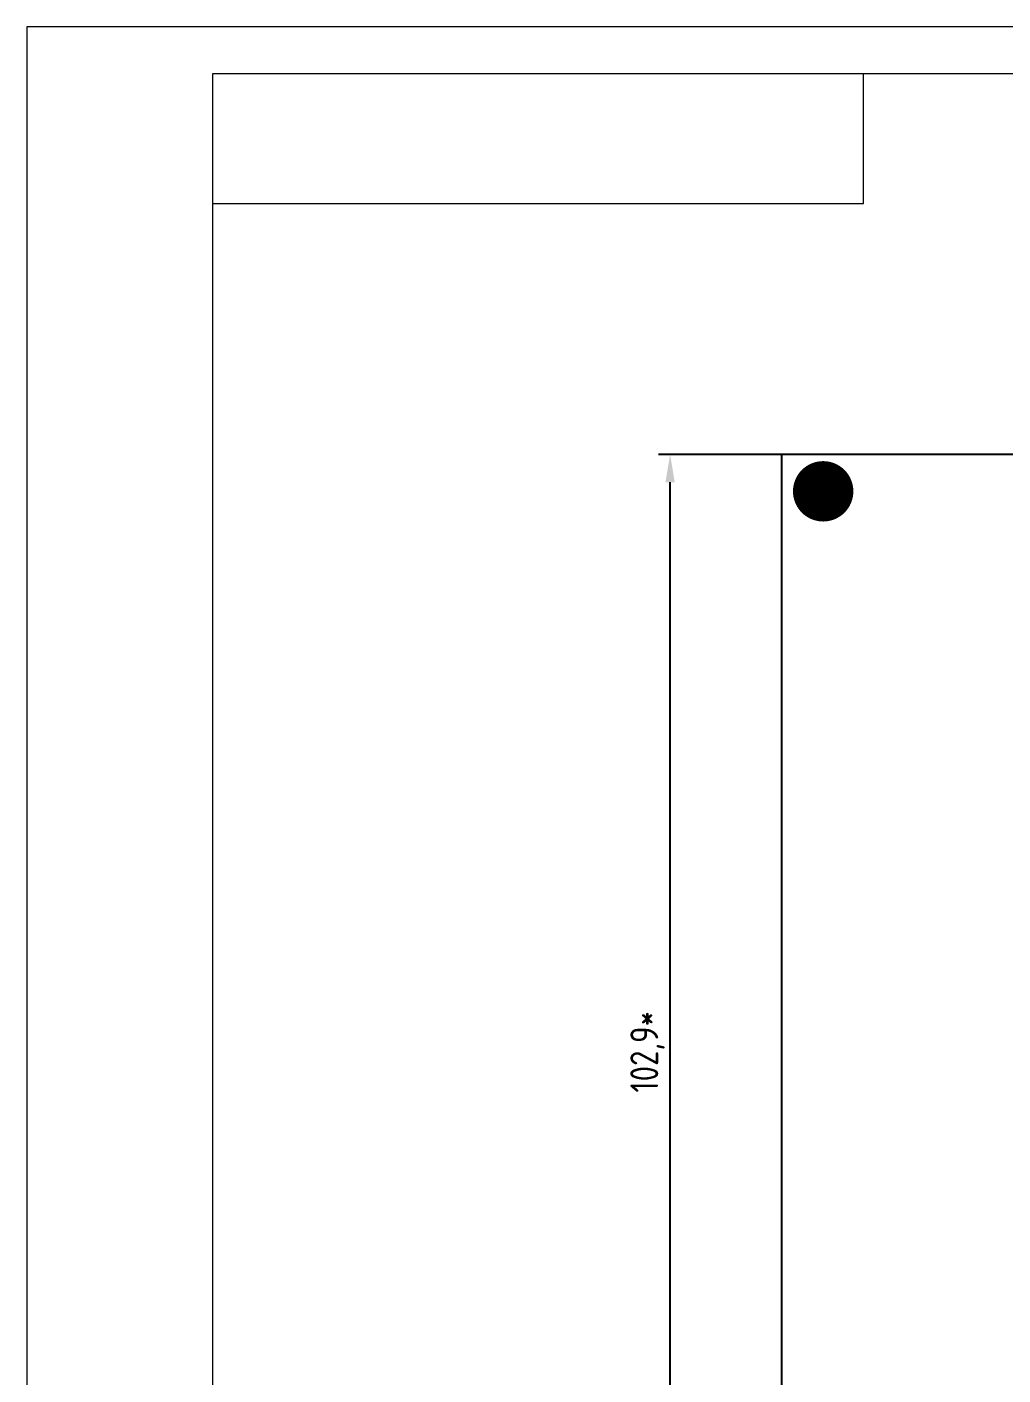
# Model space of a CAD drawing. Extents: x 25 to 880, y 8 to 306.
# Drawn here: x 460 to 565, y 160.9 to 306 of the extents above; entities that cross this region are included whole.
import ezdxf

# ---------------------------------------------------------------- set-up
doc = ezdxf.new("R2010")
doc.units = 0
doc.header["$MEASUREMENT"] = 0
doc.layers.add('BOARD', color=7, linetype='Continuous')
doc.layers.add('BOT', color=7, linetype='Continuous')
doc.layers.add('РАЗМЕРЫ', color=7, linetype='Continuous', lineweight=0)
doc.layers.add('РАМКА', color=7, linetype='Continuous', lineweight=0)
doc.styles.add('ГОСТ 2.304', font='CS_Gost2304.shx')
doc.dimstyles.new('ГОСТ', dxfattribs={"dimscale": 0, "dimtxt": 3, "dimasz": 3, "dimexe": 1.25, "dimexo": 0, "dimtad": 1, "dimtoh": 1, "dimdec": 3, "dimtxsty": 'ГОСТ 2.304', "dimcen": 5, "dimadec": 3, "dimazin": 2, "dimtfac": 0.75, "dimtdec": 4, "dimtmove": 1, "dimatfit": 3, "dimfxl": 1, "dimtolj": 1, "dimarcsym": 0})

# ---------------------------------------------------------------- blocks, each defined once
blk = doc.blocks.new('*D671')
at = {"layer": 'Defpoints', "color": 0}
for p in [(529.2, 260), (541.2, 260), (541.2, 131.41)]:
    blk.add_point(p, dxfattribs=at)
at = {"layer": 'РАЗМЕРЫ', "color": 0, "lineweight": -2}
for p, q in [((541.2, 260), (527.95, 260)), ((529.2, 134.41), (529.2, 257)), ((541.2, 131.41), (527.95, 131.41))]:
    blk.add_line(p, q, dxfattribs=at)
at = {"layer": 'РАЗМЕРЫ', "color": 0}
for points in [[(529.7, 257), (528.7, 257), (529.2, 260)], [(528.7, 134.41), (529.7, 134.41), (529.2, 131.41)]]:
    blk.add_solid(points, dxfattribs=at)
at = {"layer": 'РАЗМЕРЫ', "color": 0, "linetype": 'Continuous', "insert": (526.77, 195.71), "char_height": 3, "attachment_point": 5, "rotation": 90, "style": 'ГОСТ 2.304'}
blk.add_mtext('\\A1;102,9*', dxfattribs=at)

msp = doc.modelspace()

# ---------------------------------------------------------------- linework, layer by layer
at = {"layer": 'BOARD'}
msp.add_lwpolyline([(541.2, 131.4125), (832.3475, 131.4125), (832.3475, 260), (541.2, 260)], close=True, dxfattribs=at)
at = {"layer": 'BOT', "const_width": 0.125}
msp.add_lwpolyline([(542.48, 256.0312, -1), (548.855, 256.0312, -1)], format="xyb", close=True, dxfattribs=at)
for points in [[(543.35, 253.8438), (543.35, 258.2188)], [(543.475, 253.7188), (543.475, 258.3438)], [(543.6, 253.6062), (543.6, 258.4563)], [(543.725, 253.505), (543.725, 258.5575)], [(543.85, 253.4137), (543.85, 258.6487)], [(543.975, 253.3313), (543.975, 258.7312)], [(544.1, 253.2562), (544.1, 258.8062)], [(544.225, 253.19), (544.225, 258.8725)], [(544.35, 253.13), (544.35, 258.9325)], [(544.475, 253.0762), (544.475, 258.9862)], [(544.6, 253.0287), (544.6, 259.0337)], [(544.725, 252.9875), (544.725, 259.075)], [(544.85, 252.9512), (544.85, 259.1112)], [(544.975, 252.92), (544.975, 259.1425)], [(545.1, 252.895), (545.1, 259.1675)], [(545.225, 252.875), (545.225, 259.1875)], [(545.35, 252.86), (545.35, 259.2025)], [(545.475, 252.85), (545.475, 259.2125)], [(545.6, 252.845), (545.6, 259.2175)], [(545.725, 252.845), (545.725, 259.2175)], [(545.85, 252.85), (545.85, 259.2125)], [(545.975, 252.8587), (545.975, 259.2038)], [(546.1, 252.8738), (546.1, 259.1887)], [(546.225, 252.8938), (546.225, 259.1687)], [(546.35, 252.9187), (546.35, 259.1438)], [(546.475, 252.9487), (546.475, 259.1137)], [(546.6, 252.9837), (546.6, 259.0787)], [(546.725, 253.025), (546.725, 259.0375)], [(546.85, 253.0712), (546.85, 258.9912)], [(546.975, 253.125), (546.975, 258.9375)], [(547.1, 253.185), (547.1, 258.8775)], [(547.225, 253.2512), (547.225, 258.8112)], [(547.35, 253.325), (547.35, 258.7375)], [(547.475, 253.4062), (547.475, 258.6562)], [(547.6, 253.4975), (547.6, 258.565)], [(547.725, 253.5975), (547.725, 258.465)], [(547.85, 253.7088), (547.85, 258.3537)], [(547.975, 253.8325), (547.975, 258.23)], [(542.6, 255.165), (542.6, 256.8975)], [(542.725, 254.8063), (542.725, 257.2563)], [(542.85, 254.5412), (542.85, 257.5213)], [(542.975, 254.3262), (542.975, 257.7362)], [(543.1, 254.1425), (543.1, 257.92)], [(543.225, 253.9837), (543.225, 258.0788)], [(548.1, 253.9725), (548.1, 258.09)], [(548.225, 254.13), (548.225, 257.9325)], [(548.35, 254.31), (548.35, 257.7525)], [(548.475, 254.5225), (548.475, 257.54)], [(548.6, 254.7825), (548.6, 257.28)], [(548.725, 255.1312), (548.725, 256.9312)], [(548.85, 255.8537), (548.85, 256.2088)]]:
    msp.add_lwpolyline(points, dxfattribs=at)
at = {"layer": 'РАМКА'}
for p, q in [((460, 306), (460, 9)), ((880, 306), (460, 306)), ((480, 301), (875, 301)), ((480, 14), (480, 301)), ((550, 287), (550, 301)), ((480, 287), (550, 287))]:
    msp.add_line(p, q, dxfattribs=at)

# ---------------------------------------------------------------- dimensions: what is measured, and where the dimension line sits
at = {"layer": 'РАЗМЕРЫ'}
dim = msp.add_linear_dim(base=(529.2, 260), p1=(541.2, 131.4125), p2=(541.2, 260), angle=90, dimstyle='ГОСТ', override={"dimscale": 1, "dimdec": 1, "dimlfac": 0.8, "dimpost": '*', "dimtxsty": 'ГОСТ 2.304', "dimsah": 1, "dimtolj": 1}, dxfattribs=at)
dim.commit()
dim.dimension.update_dxf_attribs({"geometry": '*D671', "text_midpoint": (526.775, 195.7062)})

doc.saveas('drawing.dxf')
